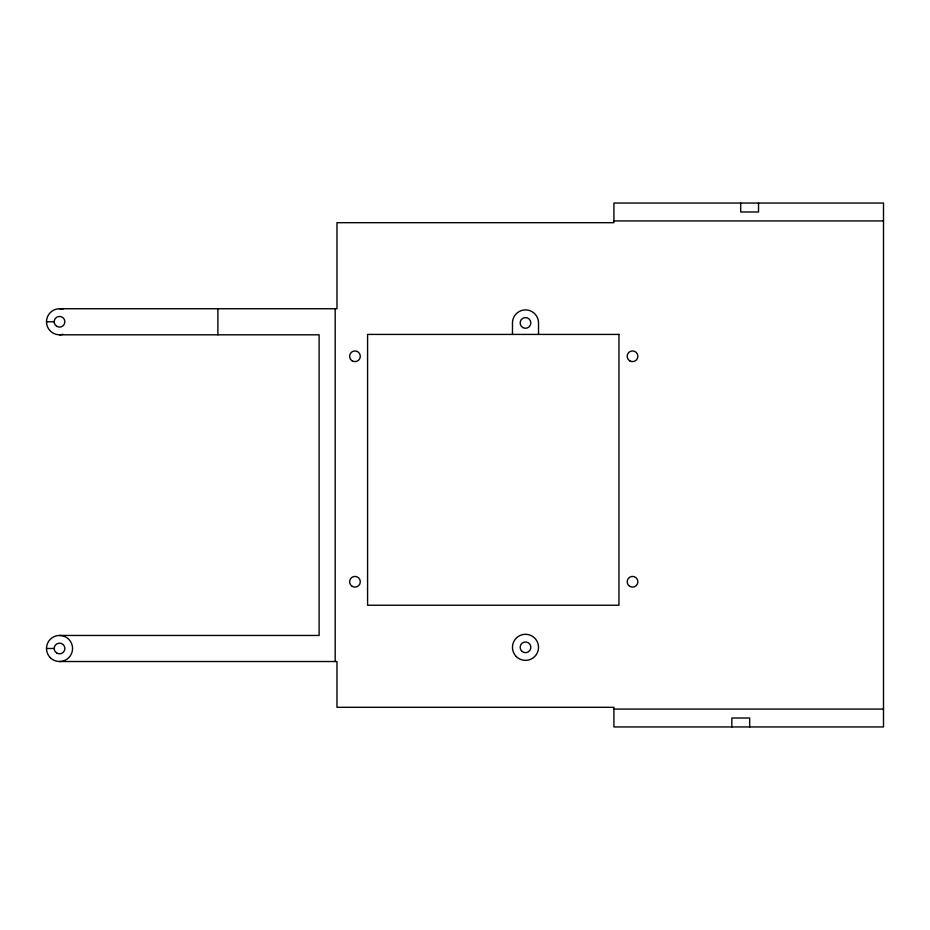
<?xml version="1.0" encoding="UTF-8"?>
<svg xmlns="http://www.w3.org/2000/svg" width="930" height="930" viewBox="0 0 930 930"><rect width="100%" height="100%" fill="white"/><g stroke="black" fill="none" stroke-linecap="round" stroke-linejoin="round"><path stroke-width="1.4" d="M613.916 220.91L883.5 220.91M59.532 308.737L336.974 308.737L336.974 222.689L613.916 222.689L613.916 203.054L883.5 203.054L883.5 726.946L613.916 726.946L613.916 707.312L336.974 707.312L336.974 661.521L59.532 661.521M62.903 309.19A13.032 13.032 0 0 0 46.5 321.768L54.173 321.768M59.532 334.812L319.118 334.812L319.118 635.457L59.532 635.457M46.5 648.489L54.173 648.489M613.916 709.09L883.5 709.09M758.531 203.054L758.531 211.982L740.675 211.982L740.675 203.054M749.696 726.946L749.696 718.018L731.84 718.018L731.84 726.946M538.528 334.416L538.528 322.931A13.032 13.032 0 0 0 525.497 309.899A13.032 13.032 0 0 0 512.465 322.931L512.465 334.416M335.184 308.737L335.184 661.521M217.887 308.737L217.887 334.812M62.903 334.358A13.032 13.032 0 0 1 46.5 321.768M618.962 334.416L367.583 334.416L367.583 605.244L618.962 605.244L618.962 334.416M56.858 326.407A5.359 5.359 0 0 0 64.891 321.768A5.359 5.359 0 0 0 56.858 317.13A5.359 5.359 0 0 0 56.858 326.407M56.858 653.127A5.359 5.359 0 0 0 64.891 648.489A5.359 5.359 0 0 0 56.858 643.851A5.359 5.359 0 0 0 56.858 653.127M50.313 657.696A13.032 13.032 0 0 0 72.121 651.86A13.032 13.032 0 0 0 56.16 635.899A13.032 13.032 0 0 0 50.313 657.696M629.842 360.921A5.359 5.359 0 0 0 637.887 356.283A5.359 5.359 0 0 0 629.842 351.645A5.359 5.359 0 0 0 629.842 360.921M352.272 586.4A5.359 5.359 0 0 0 360.317 581.762A5.359 5.359 0 0 0 352.272 577.123A5.359 5.359 0 0 0 352.272 586.4M629.842 586.4A5.359 5.359 0 0 0 637.887 581.762A5.359 5.359 0 0 0 629.842 577.123A5.359 5.359 0 0 0 629.842 586.4M521.707 651.116A5.359 5.359 0 0 0 530.67 648.71A5.359 5.359 0 0 0 524.113 642.153A5.359 5.359 0 0 0 521.707 651.116M516.278 656.545A13.032 13.032 0 0 0 538.086 650.698A13.032 13.032 0 0 0 522.125 634.737A13.032 13.032 0 0 0 516.278 656.545M352.272 360.921A5.359 5.359 0 0 0 360.317 356.283A5.359 5.359 0 0 0 352.272 351.645A5.359 5.359 0 0 0 352.272 360.921M522.823 327.569A5.359 5.359 0 0 0 530.856 322.931A5.359 5.359 0 0 0 522.823 318.293A5.359 5.359 0 0 0 522.823 327.569"/></g></svg>
